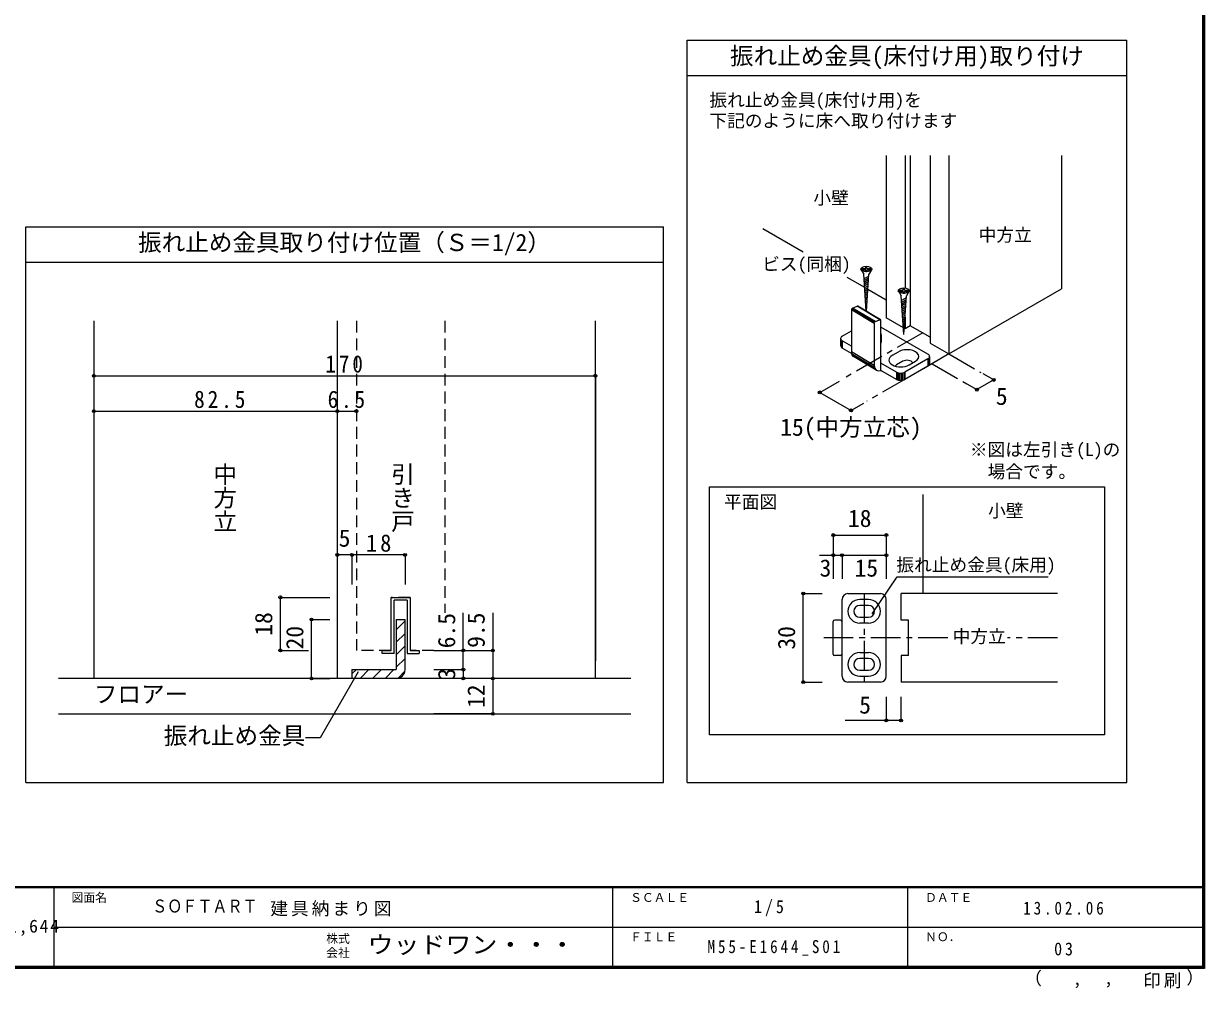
# Model space of a CAD drawing. Units: millimetres at full size, sheet at 1:5, with parts at other scales. Extents: x -973 to 977, y -718 to 696.
# Drawn here: x -24 to 977, y -718 to 100 of the extents above; entities that cross this region are included whole.
import ezdxf
from ezdxf.enums import TextEntityAlignment as Align

# ---------------------------------------------------------------- set-up
doc = ezdxf.new("R2010")
doc.units = ezdxf.units.MM
doc.header["$LTSCALE"] = 5
doc.header["$PDMODE"] = 32
doc.header["$PDSIZE"] = 2.5
doc.linetypes.add('CHAIN1', pattern=[8, 5, -1, 1, -1])
doc.linetypes.add('DASHED2', pattern=[3, 2, -1])
for name, color, linetype in [('0-6_扉', 2, 'Continuous'), ('0-7_金物', 7, 'Continuous'), ('0-A_文字', 3, 'Continuous'), ('0-B_寸法', 7, 'Continuous'), ('1-1_通り芯', 4, 'CHAIN1'), ('1-3_仕上げ', 2, 'Continuous'), ('1-4_枠', 3, 'Continuous'), ('1-6_扉', 7, 'DASHED2'), ('1-7_金物', 7, 'Continuous'), ('1-A_文字', 7, 'Continuous'), ('1-B_寸法', 7, 'Continuous'), ('F-0_補助線', 7, 'Continuous'), ('F-1_枠', 6, 'Continuous'), ('F-A_文字', 7, 'Continuous')]:
    doc.layers.add(name, color=color, linetype=linetype)
doc.styles.add('@ＭＳ ゴシック', font='')
doc.styles.add('HGP明朝B', font='')
doc.styles.add('ＭＳ ゴシック', font='')
doc.styles.get('@ＭＳ ゴシック').set_extended_font_data('@MS Gothic')
doc.styles.get('HGP明朝B').set_extended_font_data('HGP明朝B')
doc.styles.get('ＭＳ ゴシック').set_extended_font_data('MS Gothic')

msp = doc.modelspace()

# ---------------------------------------------------------------- linework, layer by layer
at = {"layer": '0-6_扉'}
for p, q in [((707.115, -11.613), (707.115, -149.351)), ((723.025, -11.613), (723.025, -124.068)), ((727.444, -11.613), (727.444, -155.985)), ((744.238, -11.613), (744.238, -170.784)), ((760.148, -11.613), (760.148, -179.97)), ((855.607, -11.613), (855.607, -124.856)), ((721.613, -157.722), (707.115, -149.351)), ((723.025, -148.636), (723.025, -158.537)), ((723.025, -158.537), (722.337, -158.14)), ((727.444, -155.985), (723.025, -158.537)), ((744.238, -165.681), (727.444, -155.985))]:
    msp.add_line(p, q, dxfattribs=at)
at = {"layer": '0-6_扉', "color": 7}
for p, q in [((602.391, -73.58), (636.684, -93.379)), ((673.723, -114.763), (688.738, -123.432)), ((691.494, -125.023), (707.115, -134.042))]:
    msp.add_line(p, q, dxfattribs=at)
at = {"layer": '0-6_扉'}
msp.add_lwpolyline([(744.238, -170.784), (760.148, -179.97), (855.607, -124.856)], dxfattribs=at)
at = {"layer": '0-7_金物'}
for p, q in [((686.184, -109.249), (688.008, -112.409)), ((686.289, -107.477), (689.652, -107.477)), ((686.289, -107.477), (686.289, -108.511)), ((686.289, -108.511), (689.652, -108.511)), ((689.652, -107.477), (689.652, -105.961)), ((689.652, -105.961), (690.686, -105.961)), ((689.652, -110.027), (689.652, -108.511)), ((689.652, -110.027), (690.686, -110.027)), ((690.686, -107.477), (690.686, -105.961)), ((690.686, -107.477), (694.049, -107.477)), ((694.154, -109.249), (692.33, -112.409)), ((694.049, -108.511), (694.049, -107.477)), ((690.082, -143.711), (688.008, -112.409)), ((692.226, -113.983), (688.261, -116.228)), ((692.118, -115.611), (688.361, -117.738)), ((692.01, -117.24), (688.461, -119.249)), ((691.902, -118.868), (688.561, -120.759)), ((690.25, -143.811), (692.33, -112.409)), ((691.794, -120.496), (688.661, -122.27)), ((691.686, -122.124), (688.761, -123.78)), ((691.579, -123.752), (688.861, -125.29)), ((691.471, -125.38), (688.962, -126.801)), ((691.363, -127.008), (689.062, -128.311)), ((691.255, -128.637), (689.162, -129.822)), ((718.004, -127.62), (719.828, -130.78)), ((718.109, -125.848), (721.472, -125.848)), ((718.109, -125.848), (718.109, -126.882)), ((718.109, -126.882), (721.472, -126.882)), ((721.472, -125.848), (721.472, -124.332)), ((721.472, -124.332), (722.506, -124.332)), ((721.472, -128.398), (721.472, -126.882)), ((721.472, -128.398), (722.506, -128.398)), ((722.506, -125.848), (722.506, -124.332)), ((722.506, -125.848), (725.869, -125.848)), ((725.974, -127.62), (724.15, -130.78)), ((725.869, -126.882), (725.869, -125.848)), ((678.472, -141.053), (682.302, -139.446)), ((701.586, -150.937), (682.302, -139.446)), ((701.834, -150.87), (682.55, -139.379)), ((702.065, -150.881), (682.781, -139.39)), ((702.263, -150.97), (682.979, -139.479)), ((691.147, -130.265), (689.262, -131.332)), ((691.039, -131.893), (689.362, -132.842)), ((690.931, -133.521), (689.462, -134.353)), ((690.824, -135.149), (689.562, -135.863)), ((690.716, -136.777), (689.662, -137.374)), ((690.608, -138.405), (689.762, -138.884)), ((690.5, -140.033), (689.862, -140.395)), ((721.989, -163.399), (719.828, -130.78)), ((724.046, -132.355), (720.081, -134.599)), ((723.938, -133.983), (720.181, -136.109)), ((723.83, -135.611), (720.281, -137.62)), ((723.722, -137.239), (720.381, -139.13)), ((723.614, -138.867), (720.481, -140.641)), ((721.989, -163.399), (724.15, -130.78)), ((696.798, -154.028), (677.514, -142.537)), ((677.514, -142.537), (677.514, -178.261)), ((696.831, -153.734), (677.547, -142.243)), ((696.926, -153.433), (677.643, -141.942)), ((697.079, -153.145), (677.795, -141.654)), ((697.277, -152.89), (677.993, -141.399)), ((697.508, -152.685), (678.224, -141.194)), ((697.756, -152.544), (678.472, -141.053)), ((690.392, -141.662), (689.962, -141.905)), ((723.506, -140.495), (720.581, -142.151)), ((723.398, -142.123), (720.681, -143.662)), ((723.29, -143.751), (720.781, -145.172)), ((723.183, -145.38), (720.881, -146.682)), ((723.075, -147.008), (720.981, -148.193)), ((722.967, -148.636), (721.082, -149.703)), ((696.798, -154.028), (696.798, -189.751)), ((697.756, -152.544), (701.586, -150.937)), ((702.543, -193.836), (702.543, -151.617)), ((742.318, -180.058), (702.543, -157.094)), ((722.859, -150.264), (721.182, -151.214)), ((722.751, -151.892), (721.282, -152.724)), ((722.643, -153.52), (721.382, -154.234)), ((722.535, -155.148), (721.482, -155.745)), ((722.428, -156.776), (721.582, -157.255)), ((722.32, -158.405), (721.682, -158.766)), ((722.212, -160.033), (721.782, -160.276)), ((668.375, -166.79), (668.375, -172.914)), ((668.546, -167.537), (668.546, -173.661)), ((669.045, -168.233), (669.045, -174.357)), ((669.84, -164.749), (677.514, -160.318)), ((677.514, -173.262), (669.84, -168.831)), ((669.84, -168.831), (669.84, -174.955)), ((702.821, -163.728), (702.821, -169.852)), ((677.618, -179.446), (669.84, -174.955)), ((696.798, -189.751), (677.514, -178.261)), ((696.994, -191.35), (677.71, -179.86)), ((712.266, -181.078), (717.569, -178.017)), ((697.568, -192.676), (678.284, -181.185)), ((698.481, -193.638), (679.197, -182.148)), ((715.802, -195.367), (702.543, -187.713)), ((721.105, -186.182), (715.802, -189.243)), ((742.318, -184.14), (722.873, -195.367)), ((726.408, -189.243), (731.712, -186.182)), ((742.318, -184.14), (742.318, -190.264)), ((743.113, -183.542), (743.113, -189.666)), ((743.612, -182.846), (743.612, -188.97)), ((743.783, -182.099), (743.783, -188.223)), ((715.802, -201.491), (702.543, -193.836)), ((715.802, -195.367), (715.802, -201.491)), ((716.837, -195.826), (716.837, -201.95)), ((718.043, -196.114), (718.043, -202.238)), ((719.337, -196.213), (719.337, -202.336)), ((720.631, -196.114), (720.631, -202.238)), ((721.837, -195.826), (721.837, -201.95)), ((742.318, -190.264), (722.873, -201.491)), ((722.873, -195.367), (722.873, -201.491)), ((557.149, -292.72), (892.007, -292.72)), ((557.149, -502.839), (557.149, -292.72)), ((892.007, -292.72), (892.007, -502.839)), ((892.007, -502.839), (557.149, -502.839))]:
    msp.add_line(p, q, dxfattribs=at)
for points in [[(690.686, -110.027), (690.686, -108.511), (694.049, -108.511)], [(722.506, -128.398), (722.506, -126.882), (725.869, -126.882)]]:
    msp.add_lwpolyline(points, dxfattribs=at)
for centre in [(690.169, -107.994), (721.989, -126.365)]:
    msp.add_ellipse(centre, major_axis=(4.71, 0), ratio=0.5, dxfattribs=at)
for centre, major_axis, ratio, start_param, end_param in [((682.302, -140.529), (0.64, 1.074), 0.663414, 6.22960554, 7.0150037), ((678.472, -142.136), (0.64, 1.074), 0.663414, 0.73181839, 2.30261472), ((697.756, -153.626), (0.64, 1.074), 0.663414, 0.73181839, 2.30261472), ((701.586, -152.019), (0.64, 1.074), 0.663414, 5.44420737, 7.0150037), ((673.375, -166.79), (-5, 0), 0.57735, 5.49778714, 7.06858347), ((692.821, -163.728), (10, 0), 0.57735, 6.04714601, 6.5192246), ((692.821, -169.852), (10, 0), 0.57735, 6.04714601, 6.5192246), ((673.375, -172.914), (-5, 0), 0.57735, 6.28318531, 7.06858347), ((683.26, -175.85), (3.839, 6.443), 0.663414, 2.30261472, 3.08801288), ((724.641, -182.099), (10, 0), 0.57735, 5.49778714, 8.6393798), ((738.783, -182.099), (-5, 0), 0.57735, 2.35619449, 3.92699082), ((702.543, -187.341), (3.839, 6.443), 0.663414, 2.30261472, 3.87341104), ((719.337, -185.161), (10, 0), 0.57735, 2.35619449, 5.49778714), ((719.337, -191.285), (5, 0), 0.57735, 2.35619449, 2.78022553), ((724.641, -188.223), (5, 0), 0.57735, 0.26179939, 2.35619449), ((738.783, -188.223), (-5, 0), 0.57735, 2.35619449, 3.14159265), ((719.337, -193.326), (-5, 0), 0.57735, 0.78539816, 2.35619449), ((719.337, -199.45), (-5, 0), 0.57735, 0.78539816, 2.35619449)]:
    msp.add_ellipse(centre, major_axis=major_axis, ratio=ratio, start_param=start_param, end_param=end_param, dxfattribs=at)
at = {"layer": '0-A_文字'}
for p, q in [((538.284, -543.141), (538.284, 85.992)), ((538.284, 85.992), (910.997, 85.992)), ((910.997, -543.141), (910.997, 85.992)), ((538.284, 55.992), (910.997, 55.992)), ((-22.203, -543.141), (-22.203, -72.116)), ((-22.203, -72.116), (518.284, -72.116)), ((518.284, -543.141), (518.284, -72.116)), ((-22.203, -102.116), (518.284, -102.116)), ((-22.203, -543.141), (518.284, -543.141)), ((538.284, -543.141), (910.997, -543.141))]:
    msp.add_line(p, q, dxfattribs=at)
at = {"layer": '0-A_文字', "color": 4}
for p, q in [((695.006, -400.383), (716.23, -369.015)), ((716.23, -369.015), (844.217, -369.015))]:
    msp.add_line(p, q, dxfattribs=at)
at = {"layer": '0-B_寸法', "color": 4, "linetype": 'CHAIN1'}
for p, q in [((738.051, -162.109), (669.48, -201.699)), ((760.148, -179.97), (690.683, -220.075)), ((760.148, -179.97), (787.254, -195.62)), ((745.854, -188.223), (775.251, -205.195))]:
    msp.add_line(p, q, dxfattribs=at)
at = {"layer": '0-B_寸法', "color": 4}
for p, q in [((798.185, -201.931), (789.214, -196.751)), ((650.696, -212.544), (667.34, -202.934)), ((775.251, -205.195), (783.891, -210.184)), ((798.185, -201.931), (783.891, -210.184)), ((650.696, -212.544), (677.213, -227.853)), ((687.67, -221.815), (677.213, -227.853))]:
    msp.add_line(p, q, dxfattribs=at)
at = {"layer": '0-B_寸法'}
for p in [(783.891, -210.184), (798.185, -201.931), (650.696, -212.544), (677.213, -227.853)]:
    msp.add_point(p, dxfattribs=at)
at = {"layer": '1-1_通り芯'}
msp.add_line((5.541, -485.059), (448.041, -485.059), dxfattribs=at)
at = {"layer": '1-3_仕上げ'}
for p, q in [((738.349, -383.121), (738.349, -299.171)), ((490.541, -455.059), (5.541, -455.059)), ((5.541, -485.059), (490.541, -485.059))]:
    msp.add_line(p, q, dxfattribs=at)
at = {"layer": '1-4_枠'}
for p, q in [((35.541, -151.808), (35.541, -455.059)), ((241.791, -151.808), (241.791, -455.059)), ((460.541, -455.059), (460.541, -151.808)), ((719.598, -405.621), (719.598, -383.121)), ((852.098, -383.121), (719.598, -383.121)), ((719.598, -435.621), (719.598, -458.121)), ((725.848, -435.621), (719.598, -435.621)), ((852.098, -458.121), (719.598, -458.121))]:
    msp.add_line(p, q, dxfattribs=at)
at = {"layer": '1-4_枠', "color": 4, "linetype": 'CHAIN1'}
for p, q in [((688.348, -383.121), (688.348, -458.121)), ((759.134, -420.621), (652.894, -420.621)), ((852.098, -420.621), (809.688, -420.621))]:
    msp.add_line(p, q, dxfattribs=at)
at = {"layer": '1-4_枠'}
msp.add_lwpolyline([(725.848, -435.621), (725.848, -405.621), (719.598, -405.621)], dxfattribs=at)
at = {"layer": '1-6_扉'}
for p, q in [((258.041, -151.808), (258.041, -431.309)), ((333.041, -151.808), (333.041, -399.466)), ((287.415, -431.309), (287.415, -386.309)), ((303.666, -386.309), (287.415, -386.309)), ((303.666, -386.309), (303.666, -431.309)), ((287.415, -431.309), (258.041, -431.309)), ((323.666, -431.309), (303.666, -431.309))]:
    msp.add_line(p, q, dxfattribs=at)
at = {"layer": '1-7_金物'}
for p, q in [((287.416, -431.309), (287.416, -386.309)), ((287.416, -386.309), (303.666, -386.309)), ((289.916, -433.809), (289.916, -388.809)), ((301.166, -388.809), (289.916, -388.809)), ((301.166, -388.809), (301.166, -433.809)), ((303.666, -386.309), (303.666, -431.309)), ((669.598, -453.121), (669.598, -388.121)), ((674.598, -383.121), (702.098, -383.121)), ((692.098, -388.121), (684.598, -388.121)), ((707.098, -453.121), (707.098, -388.121)), ((692.098, -393.121), (684.598, -393.121)), ((662.098, -434.371), (662.098, -406.871)), ((668.348, -405.621), (663.348, -405.621)), ((684.598, -403.121), (692.098, -403.121)), ((692.098, -408.121), (684.598, -408.121)), ((279.916, -431.309), (287.416, -431.309)), ((279.916, -433.809), (279.916, -431.309)), ((289.916, -433.809), (279.916, -433.809)), ((301.166, -433.809), (311.166, -433.809)), ((303.666, -431.309), (311.166, -431.309)), ((311.166, -431.309), (311.166, -433.809)), ((668.348, -435.621), (663.348, -435.621)), ((684.598, -433.121), (692.098, -433.121)), ((692.098, -438.121), (684.598, -438.121)), ((684.598, -448.121), (692.098, -448.121)), ((702.098, -458.121), (674.598, -458.121)), ((684.598, -453.121), (692.098, -453.121))]:
    msp.add_line(p, q, dxfattribs=at)
at = {"layer": '1-7_金物', "color": 3}
for p, q in [((291.791, -405.059), (299.291, -405.059)), ((291.791, -405.059), (291.791, -447.559)), ((299.291, -447.559), (299.291, -405.059)), ((254.291, -447.559), (254.291, -455.059)), ((254.291, -447.559), (291.791, -447.559)), ((291.791, -455.059), (254.291, -455.059))]:
    msp.add_line(p, q, dxfattribs=at)
at = {"layer": '1-7_金物', "color": 4}
for p, q in [((291.791, -413.765), (299.291, -406.265)), ((291.791, -424.372), (299.291, -416.872)), ((291.791, -434.978), (299.291, -427.478)), ((291.791, -445.585), (299.291, -438.085)), ((254.291, -451.265), (257.997, -447.559)), ((261.104, -455.059), (268.603, -447.559)), ((271.71, -455.059), (279.21, -447.559)), ((282.317, -455.059), (289.817, -447.559)), ((293.025, -454.957), (299.191, -448.791))]:
    msp.add_line(p, q, dxfattribs=at)
at = {"layer": '1-7_金物'}
for centre, radius, start, end in [((674.598, -388.121), 5, 90, 180), ((684.598, -398.121), 10, 90, 270), ((692.098, -398.121), 10, 270, 90), ((702.098, -388.121), 5, 0, 90), ((684.598, -398.121), 5, 90, 270), ((692.098, -398.121), 5, 270, 90), ((663.348, -406.871), 1.25, 90, 180), ((668.348, -406.871), 1.25, 0, 90), ((663.348, -434.371), 1.25, 180, 270), ((668.348, -434.371), 1.25, 270, 0), ((684.598, -443.121), 10, 90, 270), ((684.598, -443.121), 5, 90, 270), ((692.098, -443.121), 10, 270, 90), ((692.098, -443.121), 5, 270, 90), ((674.598, -453.121), 5, 180, 270), ((702.098, -453.121), 5, 270, 0)]:
    msp.add_arc(centre, radius, start, end, dxfattribs=at)
at = {"layer": '1-7_金物', "color": 3}
msp.add_arc((291.791, -447.559), 7.5, 270, 0, dxfattribs=at)
at = {"layer": '1-A_文字'}
for p, q in [((259.59, -449.347), (227.298, -505.278)), ((227.298, -505.278), (214.798, -505.278))]:
    msp.add_line(p, q, dxfattribs=at)
at = {"layer": '1-B_寸法', "color": 4}
for p, q in [((35.541, -198.421), (35.541, -213.421)), ((35.541, -198.421), (460.541, -198.421)), ((460.541, -198.421), (460.541, -440.059)), ((35.541, -228.421), (241.791, -228.421)), ((241.791, -228.421), (258.041, -228.421)), ((662.098, -333.513), (707.098, -333.513)), ((662.098, -333.513), (662.098, -350.621)), ((707.098, -333.513), (707.098, -350.621)), ((254.291, -350.284), (241.791, -350.284)), ((241.791, -350.284), (241.791, -375.284)), ((299.291, -350.284), (254.291, -350.284)), ((254.291, -350.284), (254.291, -375.284)), ((299.291, -350.284), (299.291, -375.284)), ((650.533, -350.621), (669.598, -350.621)), ((662.098, -350.621), (662.098, -370.621)), ((669.598, -350.621), (669.598, -370.621)), ((669.598, -350.621), (707.098, -350.621)), ((707.098, -350.621), (707.098, -370.621)), ((193.595, -386.309), (235.541, -386.309)), ((193.595, -431.309), (193.595, -386.309)), ((636.716, -383.121), (652.894, -383.121)), ((636.716, -458.121), (636.716, -383.121)), ((348.666, -447.559), (348.666, -399.466)), ((373.666, -399.466), (373.666, -455.059)), ((220.011, -455.059), (220.011, -405.059)), ((220.011, -405.059), (235.541, -405.059)), ((193.595, -431.309), (217.375, -431.309)), ((323.666, -431.309), (373.666, -431.309)), ((220.011, -455.059), (235.541, -455.059)), ((373.666, -455.059), (323.666, -455.059)), ((636.716, -458.121), (652.894, -458.121)), ((707.098, -470.621), (707.098, -490.637)), ((719.598, -490.637), (719.598, -470.621)), ((719.598, -490.637), (672.22, -490.637))]:
    msp.add_line(p, q, dxfattribs=at)
for points in [[(323.666, -447.559), (348.666, -447.559), (348.666, -455.059)], [(373.666, -455.059), (373.666, -485.059), (323.666, -485.059)]]:
    msp.add_lwpolyline(points, dxfattribs=at)
at = {"layer": '1-B_寸法'}
for p in [(35.541, -198.421), (460.541, -198.421), (35.541, -228.421), (241.791, -228.421), (258.041, -228.421), (662.098, -333.513), (707.098, -333.513), (241.791, -350.284), (254.291, -350.284), (299.291, -350.284), (662.098, -350.621), (669.598, -350.621), (707.098, -350.621), (193.595, -386.309), (636.716, -383.121), (220.011, -405.059), (193.595, -431.309), (348.666, -431.309), (373.666, -431.309), (348.666, -447.559), (220.011, -455.059), (348.666, -455.059), (373.666, -455.059), (636.716, -458.121), (373.666, -485.059), (707.098, -490.637), (719.598, -490.637)]:
    msp.add_point(p, dxfattribs=at)
at = {"layer": 'F-1_枠'}
for p, q in [((974.986, 695.833), (974.986, -700.833)), ((975.82, 695.833), (975.82, -700.833)), ((976.653, 695.833), (976.653, -700.833)), ((976.653, -631.667), (-973.347, -631.667)), ((976.653, -632.5), (-973.347, -632.5)), ((1.653, -632.5), (1.653, -699.167)), ((474.986, -632.5), (474.986, -699.167)), ((724.986, -632.5), (724.986, -699.167)), ((1.653, -665.833), (974.986, -665.834)), ((976.653, -699.167), (-973.347, -699.167)), ((976.653, -700), (-973.347, -700)), ((976.653, -700.833), (-973.347, -700.833))]:
    msp.add_line(p, q, dxfattribs=at)

# ---------------------------------------------------------------- texts
at = {"layer": '0-A_文字', "color": 7, "style": 'ＭＳ ゴシック'}
for s, height, p in [('振れ止め金具(床付け用)取り付け', 14.66, (574.641, 60.992)), ('振れ止め金具(床付け用)を', 11, (557.193, 26.533)), ('下記のように床へ取り付けます', 11, (557.193, 8.997)), ('小壁', 11, (645.302, -56.384)), ('振れ止め金具取り付け位置（Ｓ＝1/2）', 14.66, (73.041, -97.116)), ('中方立', 11, (785.378, -87.832)), ('平面図', 11, (569.59, -314.197)), ('小壁', 11, (793.348, -321.629)), ('中方立', 11, (763.348, -428.121))]:
    msp.add_text(s, height=height, dxfattribs=at).set_placement(p, align=Align.BOTTOM_LEFT)
at = {"layer": '0-B_寸法', "style": 'ＭＳ ゴシック'}
for s, height, p in [('ビス(同梱)', 11, (601.916, -112.509)), ('5', 14.66, (799.957, -227.5)), ('15(中方立芯)', 14.66, (617.213, -253.713)), ('※図は左引き(L)の', 11, (777.947, -269.859)), ('\u3000場合です。', 11, (777.947, -288.44))]:
    msp.add_text(s, height=height, dxfattribs=at).set_placement(p, align=Align.BOTTOM_LEFT)
at = {"layer": '1-A_文字', "style": '@ＭＳ ゴシック'}
for s, p in [('中方立', (134.916, -271.74)), ('引き戸', (285.541, -271.74))]:
    msp.add_text(s, height=14.66, rotation=270, dxfattribs=at).set_placement(p, align=Align.BOTTOM_LEFT)
at = {"layer": '1-A_文字', "style": 'ＭＳ ゴシック'}
for s, height, p in [('振れ止め金具(床用)', 11, (715.634, -367.516)), ('フロアー', 14.66, (35.541, -480.059)), ('振れ止め金具', 14.66, (94.798, -515.278))]:
    msp.add_text(s, height=height, dxfattribs=at).set_placement(p, align=Align.BOTTOM_LEFT)
at = {"layer": '1-B_寸法', "style": 'ＭＳ ゴシック'}
for s, p in [('18', (674.598, -331.013)), ('5', (243.041, -347.784)), ('3', (650.533, -373.121)), ('15', (680.223, -373.121)), ('5', (684.13, -489.248))]:
    msp.add_text(s, height=14.66, dxfattribs=at).set_placement(p, align=Align.BOTTOM_LEFT)
for s, p in [('18', (191.095, -418.809)), ('6.5', (346.166, -429.466)), ('9.5', (371.166, -429.107)), ('20', (217.511, -430.459)), ('30', (634.216, -430.621)), ('3', (346.166, -456.309)), ('12', (371.166, -480.059))]:
    msp.add_text(s, height=14.66, rotation=90, dxfattribs=at).set_placement(p, align=Align.BOTTOM_LEFT)
at = {"layer": '1-B_寸法', "char_height": 14.66, "attachment_point": 7, "style": 'ＭＳ ゴシック'}
for s, insert in [('\\T1.27;\\W0.9;170', (231.791, -195.921)), ('\\T1.28;\\W0.9;82.5', (120.541, -225.921)), ('\\T1.27;\\W0.9;6.5', (233.666, -225.921)), ('\\T1.27;\\W0.95;18', (266.166, -347.784))]:
    msp.add_mtext(s, dxfattribs=dict(at, insert=insert))
at = {"layer": 'F-0_補助線', "style": 'HGP明朝B', "width": 0.85}
msp.add_text('ＳＯＦＴＡＲＴ', height=11, dxfattribs=at).set_placement((84.986, -656.798), align=Align.BOTTOM_LEFT)
at = {"layer": 'F-0_補助線', "insert": (185.035, -656.798), "char_height": 11, "attachment_point": 7, "style": 'ＭＳ ゴシック'}
msp.add_mtext('\\T1.17;建具納まり図', dxfattribs=at)
at = {"layer": 'F-A_文字', "style": 'ＭＳ ゴシック'}
for s, height, p in [('図面名', 7.331, (16.653, -646.667)), ('ＳＣＡＬＥ', 7.331, (489.986, -646.667)), ('ＤＡＴＥ', 7.331, (739.986, -646.667)), ('ＮＯ．', 7.331, (739.986, -680.001)), ('株式', 7.331, (232.486, -681.5)), ('ＦＩＬＥ', 7.331, (489.986, -680)), ('会社', 7.331, (232.486, -693.5)), ('（', 11, (823.992, -718.052)), ('）', 11, (961.387, -717.355)), (',', 11, (865.199, -718.052)), (',', 11, (891.686, -717.588))]:
    msp.add_text(s, height=height, dxfattribs=at).set_placement(p, align=Align.BOTTOM_LEFT)
at = {"layer": 'F-A_文字', "style": 'ＭＳ ゴシック', "width": 1.1}
msp.add_text('ウッドワン・・・', height=14.66, dxfattribs=at).set_placement((267.486, -692.5), align=Align.BOTTOM_LEFT)
at = {"layer": 'F-A_文字', "char_height": 11, "attachment_point": 7, "style": 'ＭＳ ゴシック'}
for s, insert in [('\\T1.38;\\W0.9;1/5', (594.986, -656.667)), ('\\T1.39;\\W0.85;13.02.06', (823.111, -655.417)), ('\\T1.19;ソフトアート\u3000天井ジャストシリーズ\u3000インセット\u3000片引き戸\u3000固定枠170\u3000上吊りタイプ\u3000ドアＨ2,360\u3000枠外Ｗ1,644', (-947.514, -673.333)), ('\\T1.39;\\W0.85;M55-E1644_S01', (555.611, -690.001)), ('\\T1.36;\\W0.9;03', (849.361, -690.001)), ('\\T1.17;印刷', (924.678, -717.82))]:
    msp.add_mtext(s, dxfattribs=dict(at, insert=insert))

doc.saveas('drawing.dxf')
